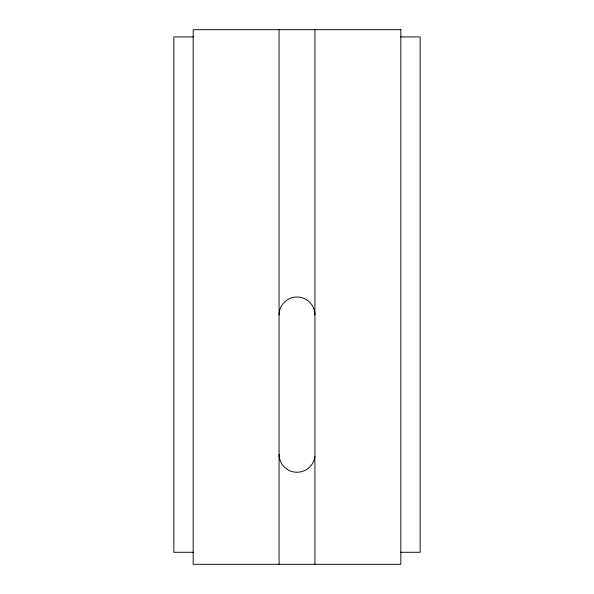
<?xml version="1.0" encoding="UTF-8"?>
<svg xmlns="http://www.w3.org/2000/svg" width="594" height="594" viewBox="0 0 594 594"><rect width="100%" height="100%" fill="white"/><g stroke="black" fill="none" stroke-linecap="round" stroke-linejoin="round"><path stroke-width="0.89" d="M193.302 36.91L173.864 36.91L173.864 552.286L193.302 552.286M400.698 36.91L420.136 36.91L420.136 552.286L400.698 552.286M314.924 29.7L314.924 564.3M279.076 29.7L279.076 564.3M279.076 314.924A17.924 17.924 0 0 1 297 297A17.924 17.924 0 0 1 314.924 314.924M279.076 454.336A17.924 17.924 0 0 0 297 472.26A18.102 18.102 0 0 0 314.924 456.675M400.831 29.7L193.169 29.7L193.169 564.3L400.831 564.3L400.831 29.7"/></g></svg>
